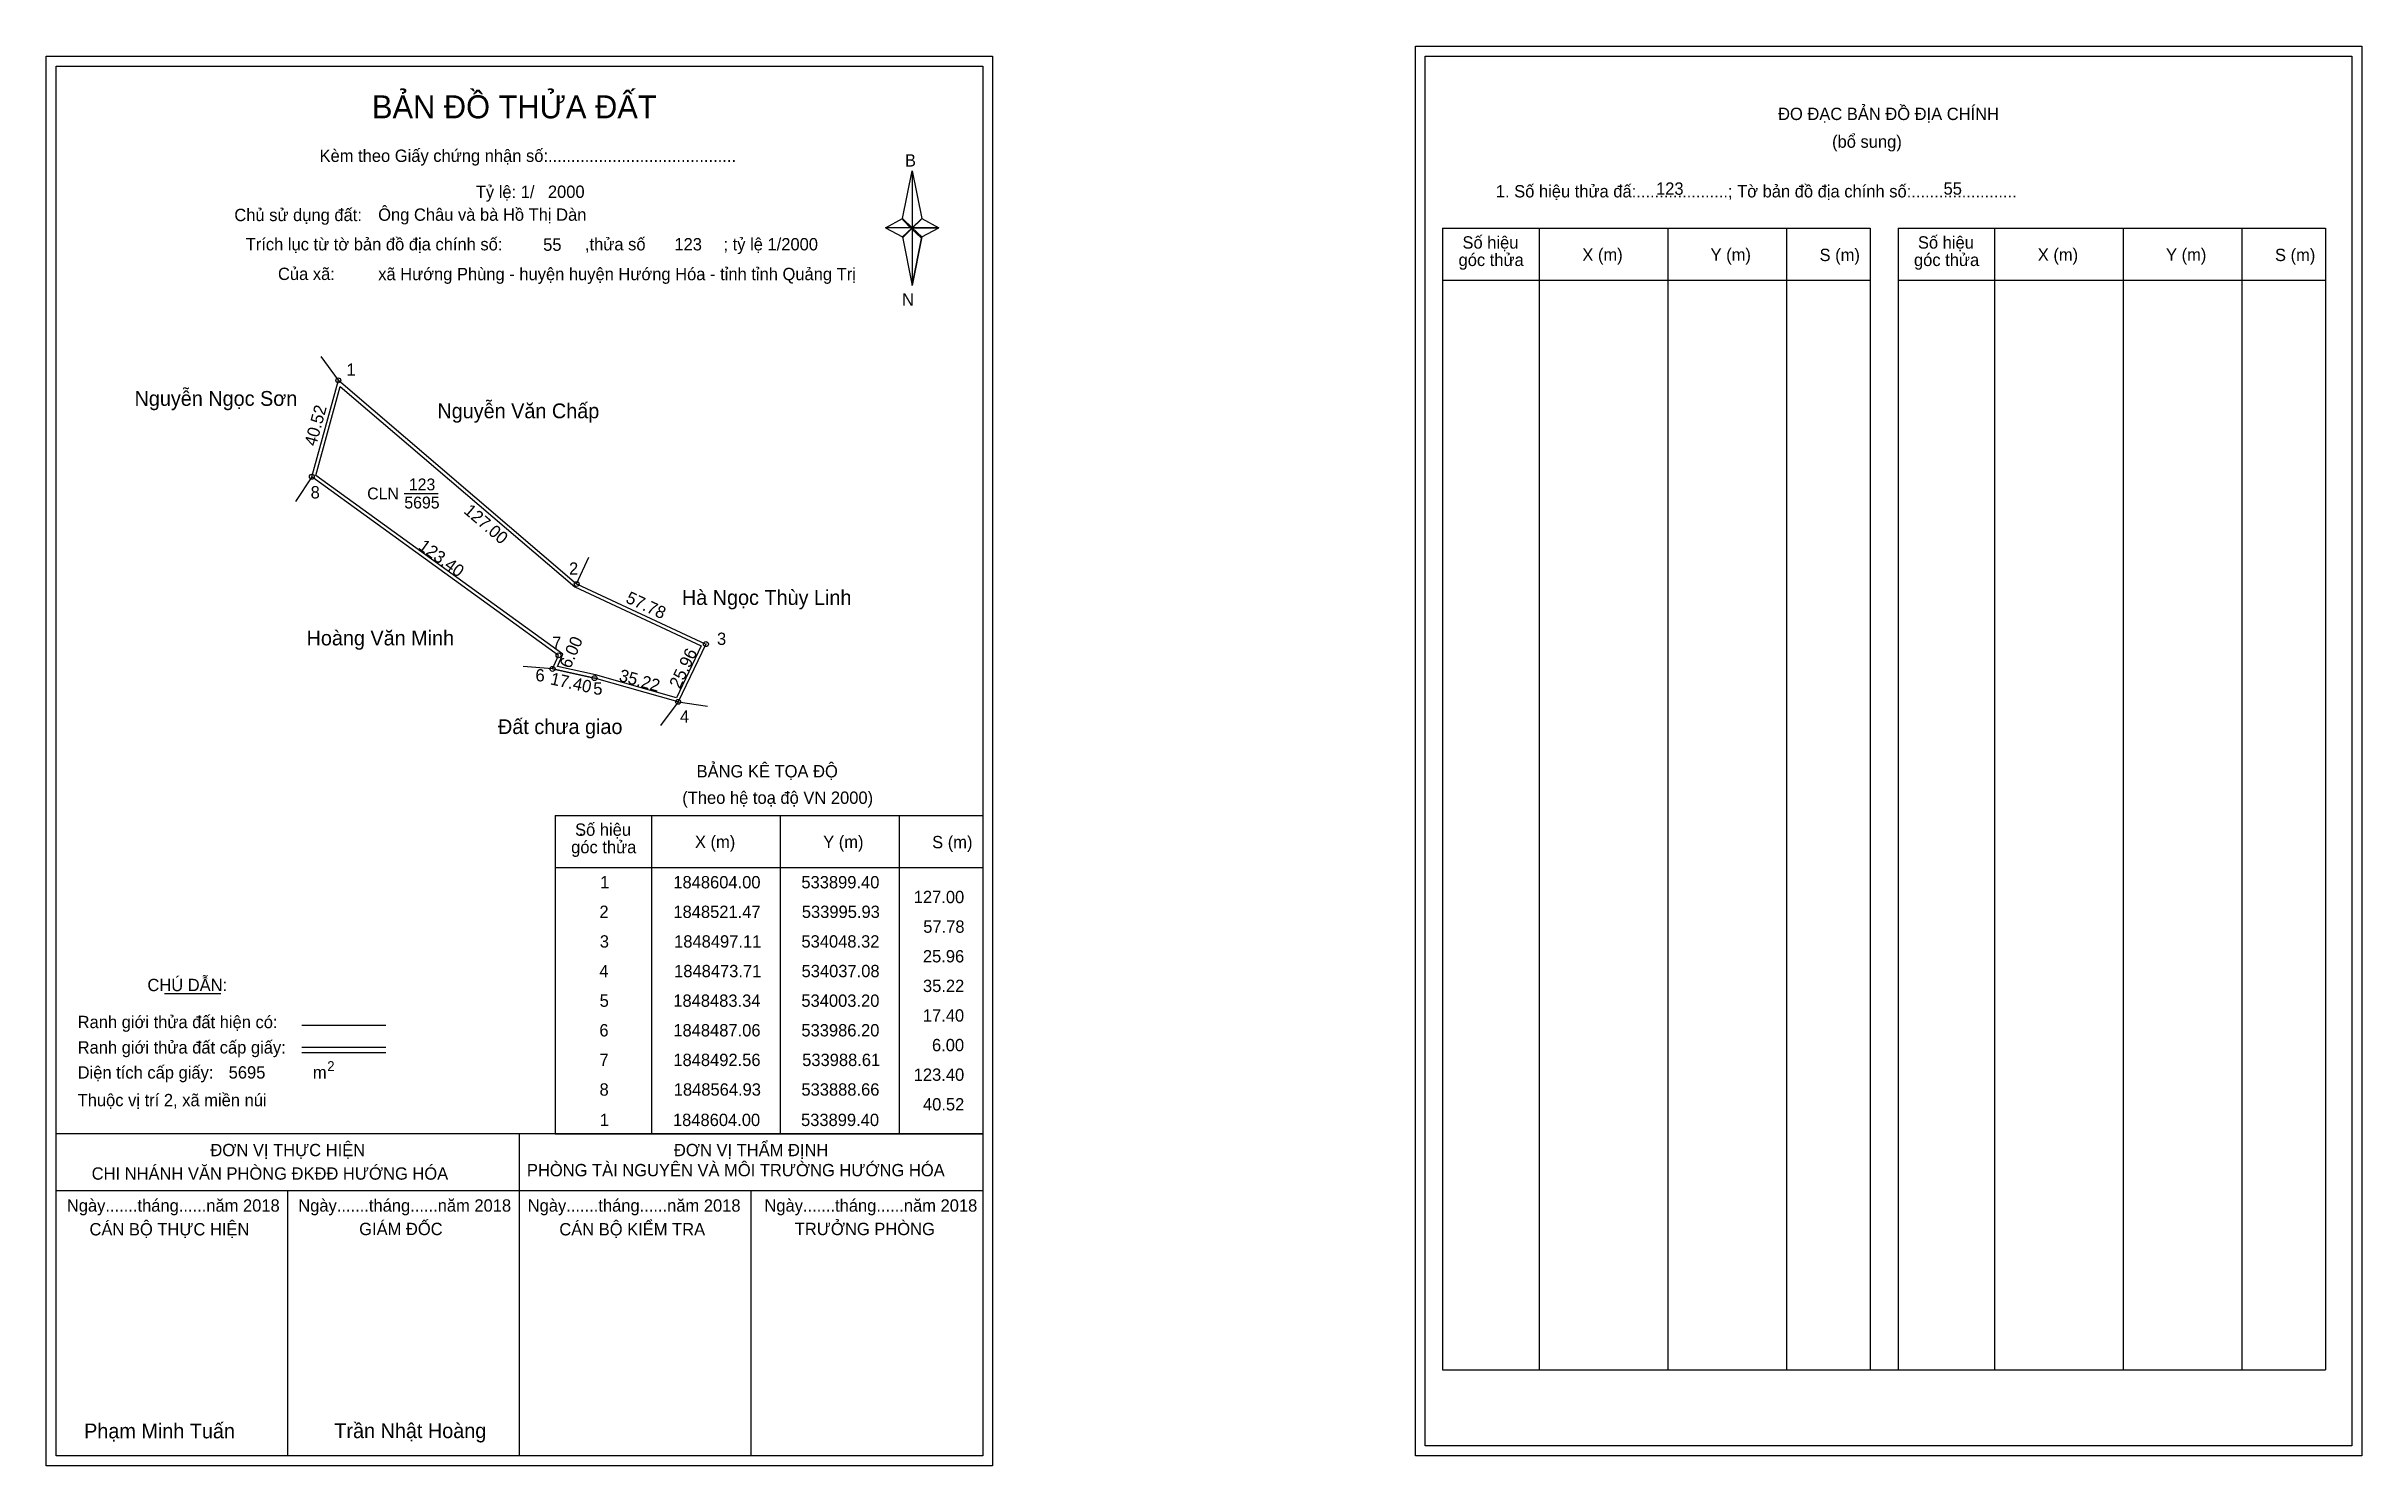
# Model space of a CAD drawing. Extents: x 533781 to 534719, y 1848164 to 1848739.
import ezdxf

# ---------------------------------------------------------------- set-up
doc = ezdxf.new("R2010")
doc.units = 0
for name, color, linetype in [('Level 1', 7, 'Continuous'), ('Level 10', 7, 'Continuous'), ('Level 11', 7, 'Continuous'), ('Level 13', 7, 'Continuous'), ('Level 27', 7, 'Continuous'), ('Level 3', 7, 'Continuous'), ('Level 36', 7, 'Continuous'), ('Level 49', 7, 'Continuous'), ('Level 53', 7, 'Continuous'), ('Level 55', 7, 'Continuous'), ('Level 6', 7, 'Continuous'), ('Level 60', 7, 'Continuous'), ('Level 63', 7, 'Continuous'), ('Level 9', 7, 'Continuous')]:
    doc.layers.add(name, color=color, linetype=linetype)

msp = doc.modelspace()

# ---------------------------------------------------------------- linework, layer by layer
at = {"layer": 'Level 1'}
for p, q in [((533785.08, 1848731.35), (533785.08, 1848731.35)), ((534339.73, 1848735.35), (534339.73, 1848735.35)), ((534127.93, 1848669.58), (534131.86, 1848688.86)), ((534131.86, 1848688.86), (534131.86, 1848665.81)), ((534131.86, 1848688.86), (534135.8, 1848669.58)), ((534121.04, 1848665.81), (534127.93, 1848669.58)), ((534127.93, 1848669.58), (534131.86, 1848665.81)), ((534131.57, 1848665.38), (534127.93, 1848669.15)), ((534131.86, 1848665.81), (534127.93, 1848662.13)), ((534131.57, 1848665.38), (534127.93, 1848661.7)), ((534127.93, 1848661.7), (534131.57, 1848665.38)), ((534135.5, 1848669.15), (534131.57, 1848665.38)), ((534131.57, 1848665.38), (534135.5, 1848669.15)), ((534135.5, 1848661.7), (534131.57, 1848665.38)), ((534135.8, 1848669.58), (534131.86, 1848665.81)), ((534131.86, 1848665.81), (534131.86, 1848642.42)), ((534131.86, 1848665.81), (534142.68, 1848665.81)), ((534131.86, 1848665.81), (534135.8, 1848662.13)), ((534135.8, 1848662.13), (534142.68, 1848665.81)), ((534346.79, 1848665.64), (534520, 1848665.64)), ((534385.97, 1848203.11), (534385.97, 1848665.64)), ((534438.12, 1848203.11), (534438.12, 1848665.64)), ((534486.06, 1848665.64), (534486.06, 1848203.11)), ((534520, 1848665.64), (534520, 1848203.11)), ((534531.31, 1848665.64), (534704.51, 1848665.64)), ((534570.49, 1848203.11), (534570.49, 1848665.64)), ((534622.63, 1848203.11), (534622.63, 1848665.64)), ((534670.58, 1848665.64), (534670.58, 1848203.11)), ((534704.51, 1848665.64), (534704.51, 1848203.11)), ((534127.93, 1848662.13), (534131.86, 1848642.42)), ((534135.8, 1848662.13), (534131.86, 1848642.42)), ((534346.79, 1848644.58), (534520, 1848644.58)), ((534531.31, 1848644.58), (534704.51, 1848644.58)), ((533987.27, 1848427.69), (534160.47, 1848427.69)), ((534026.45, 1848298.64), (534026.45, 1848427.69)), ((534078.59, 1848298.64), (534078.59, 1848427.69)), ((534126.54, 1848427.69), (534126.54, 1848298.64)), ((533987.27, 1848406.64), (534160.47, 1848406.64)), ((533828.92, 1848355.48), (533851.72, 1848355.48)), ((533884.65, 1848342.67), (533918.67, 1848342.67)), ((533884.65, 1848333.77), (533918.67, 1848333.77)), ((533884.65, 1848331.58), (533918.67, 1848331.58)), ((533998.74, 1848298.64), (533785.08, 1848298.64)), ((534160.47, 1848298.64), (533950.79, 1848298.64)), ((533972.78, 1848168.2), (533972.78, 1848298.64)), ((533987.27, 1848298.64), (534160.47, 1848298.64)), ((534160.48, 1848275.54), (533785.08, 1848275.54)), ((533878.93, 1848168.2), (533878.93, 1848275.54)), ((534066.63, 1848168.2), (534066.63, 1848275.54)), ((534346.79, 1848203.11), (534704.51, 1848203.11)), ((534160.47, 1848168.2), (534160.47, 1848168.2)), ((534715.13, 1848172.2), (534715.13, 1848172.2))]:
    msp.add_line(p, q, dxfattribs=at)
for points in [[(534127.93, 1848669.58), (534131.86, 1848688.86), (534131.86, 1848665.81)], [(534121.04, 1848665.81), (534127.93, 1848662.13), (534131.86, 1848665.81)], [(534131.86, 1848665.81), (534135.8, 1848669.58), (534142.68, 1848665.81)], [(534131.86, 1848665.81), (534131.86, 1848642.42), (534135.8, 1848662.13)]]:
    msp.add_lwpolyline(points, close=True, dxfattribs=at)
at = {"layer": 'Level 10'}
for p, q in [((533899.4, 1848604), (533995.93, 1848521.47)), ((533988.61, 1848492.56), (533888.66, 1848564.93)), ((533986.2, 1848487.06), (534003.2, 1848483.34))]:
    msp.add_line(p, q, dxfattribs=at)
for points in [[(534048.32, 1848497.11), (534037.08, 1848473.71), (534003.2, 1848483.34), (533986.2, 1848487.06), (533988.61, 1848492.56), (533888.66, 1848564.93), (533899.4, 1848604), (533995.93, 1848521.47)], [(534046.44, 1848496.44), (534036.33, 1848475.38), (534003.54, 1848484.7), (533988.17, 1848488.06), (533990.35, 1848493.03), (533890.27, 1848565.49), (533900.17, 1848601.5), (533995.17, 1848520.28)]]:
    msp.add_lwpolyline(points, close=True, dxfattribs=at)
at = {"layer": 'Level 11'}
for centre in [(533899.4, 1848604), (533888.66, 1848564.93), (533995.93, 1848521.47), (534048.32, 1848497.11), (534048.32, 1848497.11), (533986.2, 1848487.06), (533988.61, 1848492.56), (534003.2, 1848483.34), (534037.08, 1848473.71)]:
    msp.add_circle(centre, 1, dxfattribs=at)
at = {"layer": 'Level 27'}
for p, q in [((533899.4, 1848604), (533892.37, 1848613.72)), ((533888.66, 1848564.93), (533882.05, 1848554.91)), ((533995.93, 1848521.47), (534000.91, 1848532.39)), ((533986.2, 1848487.06), (533974.24, 1848487.99)), ((534037.08, 1848473.71), (534029.89, 1848464.1)), ((534037.08, 1848473.71), (534048.96, 1848472))]:
    msp.add_line(p, q, dxfattribs=at)
at = {"layer": 'Level 3'}
for p, q in [((534346.79, 1848665.64), (534346.79, 1848203.11)), ((534531.31, 1848665.64), (534531.31, 1848203.11)), ((533987.27, 1848427.69), (533987.27, 1848298.64))]:
    msp.add_line(p, q, dxfattribs=at)
at = {"layer": 'Level 63'}
for points in [[(534335.73, 1848739.35), (534719.13, 1848739.35), (534719.13, 1848168.2), (534335.73, 1848168.2)], [(533781.08, 1848735.35), (534164.48, 1848735.35), (534164.48, 1848164.2), (533781.08, 1848164.2)], [(533785.08, 1848731.35), (534160.48, 1848731.35), (534160.48, 1848168.2), (533785.08, 1848168.2)], [(534339.73, 1848735.35), (534715.13, 1848735.35), (534715.13, 1848172.2), (534339.73, 1848172.2)]]:
    msp.add_lwpolyline(points, close=True, dxfattribs=at)
at = {"layer": 'Level 9'}
msp.add_line((533926.11, 1848558.14), (533939.86, 1848558.14), dxfattribs=at)

# ---------------------------------------------------------------- texts
at = {"layer": 'Level 1'}
for s, height, p in [('BẢN ĐỒ THỬA ĐẤT', 9.3313, (533913.01, 1848710.16)), ('ĐO ĐẠC BẢN ĐỒ ĐỊA CHÍNH', 5, (534482.68, 1848709.47)), ('(bổ sung)', 5, (534504.56, 1848698.23)), ('Kèm theo Giấy chứng nhận số:.........................................', 5, (533891.78, 1848692.5)), ('B', 5, (534128.95, 1848690.62)), ('1. Số hiệu thửa đấ:....................; Tờ bản đồ địa chính số:.......................', 5, (534368.34, 1848678.11)), ('Chủ sử dụng đất:', 5, (533857.26, 1848668.51)), ('Trích lục từ tờ bản đồ địa chính số:                  ,thửa số                 ; tỷ lệ 1/2000', 5, (533861.86, 1848656.65)), ('góc thửa', 5, (534353.24, 1848650.31)), ('Số hiệu', 5, (534354.82, 1848657.37)), ('X (m)', 5, (534403.39, 1848652.42)), ('Y (m)', 5, (534455.34, 1848652.42)), ('S (m)', 5, (534499.5, 1848652.32)), ('góc thửa', 5, (534537.75, 1848650.31)), ('Số hiệu', 5, (534539.34, 1848657.37)), ('X (m)', 5, (534587.9, 1848652.42)), ('Y (m)', 5, (534639.86, 1848652.42)), ('S (m)', 5, (534684.01, 1848652.32)), ('Của xã:', 5, (533874.94, 1848644.65)), ('N', 5, (534127.75, 1848634.28)), ('BẢNG KÊ TỌA ĐỘ', 5, (534044.54, 1848443.1)), ('(Theo hệ toạ độ VN 2000)', 5, (534038.73, 1848432.38)), ('Số hiệu', 5, (533995.3, 1848419.43)), ('X (m)', 5, (534043.86, 1848414.48)), ('Y (m)', 5, (534095.82, 1848414.48)), ('S (m)', 5, (534139.97, 1848414.38)), ('góc thửa', 5, (533993.72, 1848412.37)), ('CHÚ DẪN:', 5, (533822.04, 1848356.49)), ('Ranh giới thửa đất hiện có:', 5, (533793.78, 1848341.49)), ('Ranh giới thửa đất cấp giấy:', 5, (533793.78, 1848331.21)), ('Diện tích cấp giấy:', 5, (533793.78, 1848321.05)), ('2', 4, (533894.88, 1848324.11)), ('m', 5, (533889.09, 1848321.09)), ('Thuộc vị trí 2, xã miền núi', 5, (533793.78, 1848309.85)), ('ĐƠN VỊ THỰC HIỆN', 5, (533847.55, 1848289.61)), ('ĐƠN VỊ THẨM ĐỊNH', 5, (534035.35, 1848289.61)), ('CHI NHÁNH VĂN PHÒNG ĐKĐĐ HƯỚNG HÓA', 5, (533799.46, 1848280.09)), ('PHÒNG TÀI NGUYÊN VÀ MÔI TRƯỜNG HƯỚNG HÓA', 5, (533975.8, 1848281.47)), ('Ngày.......tháng......năm 2018', 5, (533789.41, 1848267.14)), ('Ngày.......tháng......năm 2018', 5, (533883.16, 1848267.14)), ('Ngày.......tháng......năm 2018', 5, (533976.11, 1848267.14)), ('Ngày.......tháng......năm 2018', 5, (534072.02, 1848267.14)), ('CÁN BỘ THỰC HIỆN', 5, (533798.58, 1848257.51)), ('GIÁM ĐỐC', 5, (533907.84, 1848257.63)), ('CÁN BỘ KIỂM TRA', 5, (533988.92, 1848257.51)), ('TRƯỞNG PHÒNG', 5, (534084.3, 1848257.63)), ('Phạm Minh Tuấn', 6, (533796.4, 1848175.28)), ('Trần Nhật Hoàng', 6, (533897.78, 1848175.38))]:
    msp.add_text(s, height=height, dxfattribs=at).set_placement(p)
at = {"layer": 'Level 11'}
msp.add_text('Tỷ lệ: 1/', height=5, dxfattribs=at).set_placement((533955.09, 1848677.87))
at = {"layer": 'Level 13'}
for s, p in [('CLN', (533911.08, 1848555.74)), ('123', (533927.96, 1848559.42)), ('5695', (533926.13, 1848552.06))]:
    msp.add_text(s, height=4.8, dxfattribs=at).set_placement(p)
at = {"layer": 'Level 36'}
msp.add_text('.', height=6, dxfattribs=at).set_placement((533996.56, 1848419.43))
at = {"layer": 'Level 49'}
for s, rotation, p in [('40.52', 74.62954, (533890.33, 1848577.02)), ('127.00', 319.47064, (533949.87, 1848550.53)), ('123.40', 324.09313, (533931.45, 1848535.92)), ('57.78', 335.06279, (534015.46, 1848514.16)), ('6.00', 66.33784, (533993.36, 1848486.89)), ('25.96', 64.34308, (534037.72, 1848478.74)), ('17.40', 347.65689, (533984.98, 1848480.84)), ('35.22', 344.13281, (534012.73, 1848482.29))]:
    msp.add_text(s, height=5, rotation=rotation, dxfattribs=at).set_placement(p)
at = {"layer": 'Level 53'}
for s, p in [('1', (534005.47, 1848398.14)), ('1848604.00', (534035.11, 1848398.14)), ('533899.40', (534086.99, 1848398.14)), ('127.00', (534132.51, 1848392.14)), ('2', (534005.17, 1848386.14)), ('1848521.47', (534035.14, 1848386.14)), ('533995.93', (534087.17, 1848386.14)), ('57.78', (534136.36, 1848380.14)), ('3', (534005.32, 1848374.14)), ('1848497.11', (534035.43, 1848374.14)), ('534048.32', (534087.01, 1848374.14)), ('25.96', (534136.22, 1848368.14)), ('4', (534005.14, 1848362.14)), ('1848473.71', (534035.43, 1848362.14)), ('534037.08', (534087.07, 1848362.14)), ('5', (534005.26, 1848350.14)), ('1848483.34', (534035.1, 1848350.14)), ('534003.20', (534086.99, 1848350.14)), ('35.22', (534136.25, 1848356.14)), ('17.40', (534136.2, 1848344.14)), ('6', (534005.15, 1848338.14)), ('1848487.06', (534035.12, 1848338.14)), ('533986.20', (534086.99, 1848338.14)), ('6.00', (534139.9, 1848332.14)), ('7', (534005.18, 1848326.14)), ('1848492.56', (534035.12, 1848326.14)), ('533988.61', (534087.31, 1848326.14)), ('8', (534005.22, 1848314.14)), ('1848564.93', (534035.28, 1848314.14)), ('533888.66', (534087, 1848314.14)), ('123.40', (534132.51, 1848320.14)), ('40.52', (534136.25, 1848308.14)), ('1', (534005.32, 1848301.83)), ('1848604.00', (534034.96, 1848301.83)), ('533899.40', (534086.85, 1848301.83))]:
    msp.add_text(s, height=5, dxfattribs=at).set_placement(p)
at = {"layer": 'Level 55'}
for s, height, p in [('120', 0.22, (533899.16, 1848603.78)), ('114', 0.22, (533899.16, 1848603.78)), ('120', 0.22, (533899.16, 1848603.78)), ('114', 0.22, (533899.16, 1848603.78)), ('1', 0.8, (533899.18, 1848604)), ('8', 0.8, (533888.4, 1848564.93)), ('120', 0.22, (533888.42, 1848564.71)), ('124', 0.22, (533888.42, 1848564.71)), ('120', 0.22, (533888.42, 1848564.71)), ('2', 0.8, (533995.66, 1848521.47)), ('114', 0.22, (533995.69, 1848521.25)), ('114', 0.22, (533995.69, 1848521.25)), ('0', 0.22, (533995.85, 1848521.25)), ('3', 0.8, (534048.07, 1848497.11)), ('0', 0.22, (534048.24, 1848496.89)), ('6', 0.8, (533985.93, 1848487.06)), ('124', 0.22, (533985.96, 1848486.84)), ('0', 0.22, (533986.12, 1848486.84)), ('124', 0.22, (533988.37, 1848492.34)), ('7', 0.8, (533988.34, 1848492.56)), ('5', 0.8, (534002.94, 1848483.34)), ('0', 0.22, (534003.12, 1848483.12)), ('4', 0.8, (534036.8, 1848473.71)), ('0', 0.22, (534037, 1848473.49)), ('0', 0.22, (534037, 1848473.49))]:
    msp.add_text(s, height=height, dxfattribs=at).set_placement(p)
at = {"layer": 'Level 6'}
for s, p in [('2000', (533984.29, 1848677.91)), ('123', (534433.24, 1848679.19)), ('55', (534549.73, 1848679.23)), ('Ông Châu và bà Hồ Thị Dàn', (533915.53, 1848668.65)), ('55', (533982.37, 1848656.47)), ('123', (534035.54, 1848656.63)), ('xã Hướng Phùng - huyện huyện Hướng Hóa - tỉnh tỉnh Quảng Trị', (533915.55, 1848644.57)), ('5695', (533854.96, 1848321.06))]:
    msp.add_text(s, height=5, dxfattribs=at).set_placement(p)
at = {"layer": 'Level 60'}
for s, p in [('Nguyễn Ngọc Sơn', (533816.83, 1848593.66)), ('Nguyễn Văn Chấp', (533939.53, 1848588.62)), ('Hà Ngọc Thùy Linh', (534038.59, 1848512.99)), ('Hoàng Văn Minh', (533886.53, 1848496.59)), ('Đất chưa giao', (533964.08, 1848460.67))]:
    msp.add_text(s, height=6, dxfattribs=at).set_placement(p)
at = {"layer": 'Level 9'}
for s, p in [('1', (533902.71, 1848605.84)), ('8', (533888.17, 1848556.13)), ('2', (533992.85, 1848525.22)), ('7', (533986.01, 1848495.14)), ('3', (534052.81, 1848496.77)), ('6', (533979.27, 1848482)), ('5', (534002.67, 1848476.63)), ('4', (534037.81, 1848465.3))]:
    msp.add_text(s, height=5, dxfattribs=at).set_placement(p)

doc.saveas('drawing.dxf')
